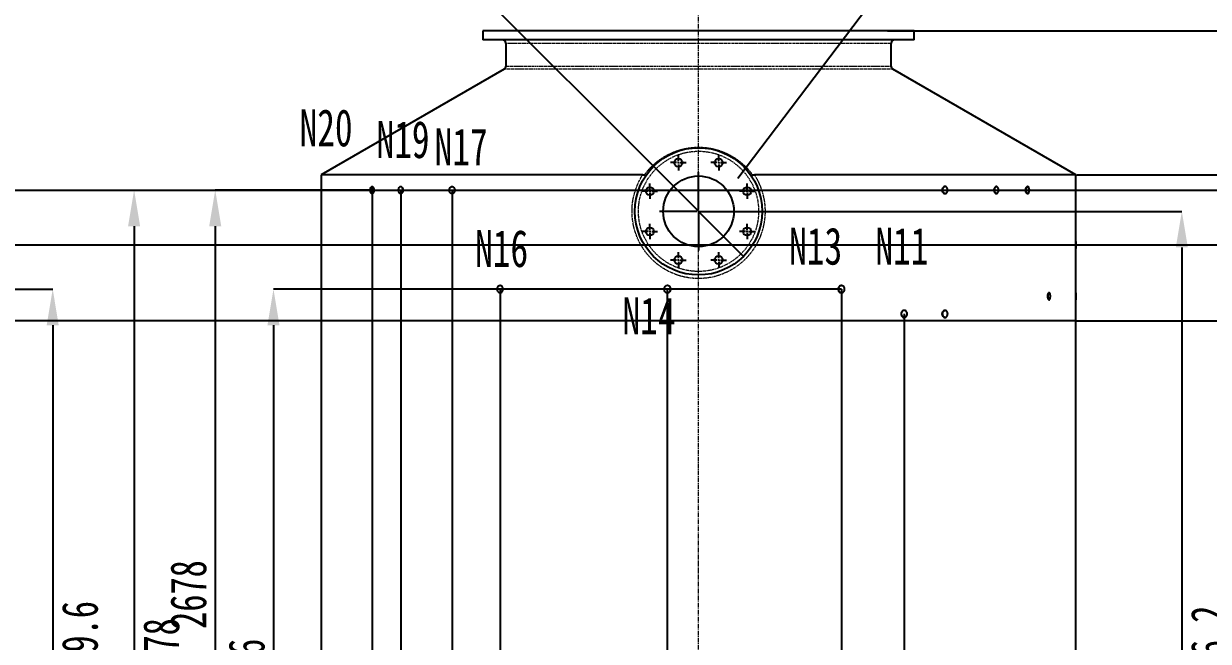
# Model space of a CAD drawing. Header units: millimetres. Extents: x -12403 to 8666, y -15213 to 13435.
# Drawn here: x -281 to 3171, y 3095 to 4894 of the extents above; entities that cross this region are included whole.
import ezdxf

# ---------------------------------------------------------------- set-up
doc = ezdxf.new("R2010")
doc.units = ezdxf.units.MM
doc.header["$PDSIZE"] = -1
doc.linetypes.add('CENTERX2', pattern=[20.32, 12.7, -2.54, 2.54, -2.54])
doc.linetypes.add('PHANTOM', pattern=[12.7, 6.35, -1.27, 1.27, -1.27, 1.27, -1.27])
doc.layers.add('10', color=7, linetype='Continuous')
doc.styles.add('SLDTEXTSTYLE0', font='TXT', dxfattribs={"width": 0.7})
doc.dimstyles.new('ISO-25', dxfattribs={"dimtxt": 2.5, "dimasz": 2.5, "dimexe": 1.25, "dimexo": 0.625, "dimtad": 1, "dimtxsty": 'Standard', "dimcen": 2.5, "dimadec": 0, "dimazin": 0, "dimtfac": 1, "dimtmove": 0, "dimatfit": 3, "dimfxl": 0, "dimarcsym": 0})
doc.dimstyles.new('SLDDIMSTYLE0', dxfattribs={"dimscale": 30, "dimtxt": 3.5, "dimasz": 3.5, "dimexe": 0, "dimexo": 0.0625, "dimgap": 0.875, "dimtad": 2, "dimdec": 1, "dimrnd": 1e-09, "dimzin": 12, "dimdsep": 46, "dimtxsty": 'SLDTEXTSTYLE0', "dimcen": 0.09, "dimadec": 0, "dimazin": 3, "dimtfac": 1, "dimtdec": 1, "dimtofl": 0, "dimtmove": 0, "dimatfit": 3, "dimfxl": 0, "dimfrac": 2, "dimtolj": 1, "dimtzin": 12, "dimarcsym": 0})
doc.dimstyles.new('SLDDIMSTYLE2', dxfattribs={"dimtxt": 0.18, "dimasz": 1.076923, "dimexe": 0, "dimexo": 0.0625, "dimgap": 0, "dimtad": 0, "dimtih": 1, "dimtoh": 1, "dimdec": 0, "dimrnd": 1e-09, "dimzin": 0, "dimdsep": 46, "dimtxsty": 'Standard', "dimblk1": 'DOT', "dimblk2": 'DOT', "dimsah": 1, "dimcen": 0.09, "dimadec": 0, "dimazin": 0, "dimtfac": 1.076923, "dimtdec": 0, "dimtofl": 0, "dimtmove": 0, "dimatfit": 3, "dimldrblk": 'DOT', "dimfxl": 0, "dimfrac": 2, "dimtolj": 1, "dimtzin": 0, "dimarcsym": 0})
doc.dimstyles.new('SLDDIMSTYLE6', dxfattribs={"dimscale": 30, "dimtxt": 3.5, "dimasz": 3.5, "dimexe": 0, "dimexo": 0.0625, "dimgap": 0.875, "dimtad": 2, "dimdec": 0, "dimrnd": 1e-09, "dimzin": 12, "dimdsep": 46, "dimtxsty": 'SLDTEXTSTYLE0', "dimcen": 0.09, "dimadec": 0, "dimazin": 3, "dimtfac": 1, "dimtdec": 0, "dimtofl": 0, "dimtmove": 0, "dimatfit": 3, "dimfxl": 0, "dimfrac": 2, "dimtolj": 1, "dimtzin": 12, "dimarcsym": 0})
doc.dimstyles.new('SLDDIMSTYLE7', dxfattribs={"dimtxt": 3.5, "dimasz": 3.5, "dimexe": 0, "dimexo": 0.0625, "dimgap": 0.875, "dimtad": 2, "dimdec": 1, "dimrnd": 1e-09, "dimzin": 12, "dimdsep": 46, "dimtxsty": 'SLDTEXTSTYLE0', "dimblk1": 'NONE', "dimsah": 1, "dimcen": 0, "dimadec": 0, "dimazin": 3, "dimtfac": 1, "dimtdec": 1, "dimtmove": 0, "dimatfit": 3, "dimldrblk": 'NONE', "dimfxl": 0, "dimfrac": 2, "dimtolj": 1, "dimtzin": 12, "dimarcsym": 0})

# ---------------------------------------------------------------- blocks, each defined once
blk = doc.blocks.new('_D')
at = {"layer": '10', "color": 0, "lineweight": -2, "transparency": 16777216}
for p, q in [((-1249.5, 4409), (40.5, 4409)), ((40.5, 4304), (40.5, 1836)), ((-1527.3, 1731), (40.5, 1731))]:
    blk.add_line(p, q, dxfattribs=at)
at = {"layer": '10', "color": 0, "transparency": 16777216}
for points in [[(23, 4304), (58, 4304), (40.5, 4409)], [(23, 1836), (58, 1836), (40.5, 1731)]]:
    blk.add_solid(points, dxfattribs=at)
at = {"layer": 'Defpoints', "color": 0, "transparency": 16777216}
for p in [(-1251.4, 4409), (-1529.2, 1731), (40.5, 1731)]:
    blk.add_point(p, dxfattribs=at)
at = {"layer": '10', "color": 0, "transparency": 16777216, "insert": (66.7, 3062.2), "char_height": 105, "attachment_point": 2, "rotation": 90, "style": 'SLDTEXTSTYLE0'}
blk.add_mtext('\\A1;2678', dxfattribs=at)
blk = doc.blocks.new('_D_6')
at = {"layer": '10', "color": 0, "lineweight": -2, "transparency": 16777216}
for p, q in [((-1416.3, 4120.6), (-196.7, 4120.6)), ((-196.7, 4015.6), (-196.7, 1836)), ((-1527.3, 1731), (-196.7, 1731))]:
    blk.add_line(p, q, dxfattribs=at)
at = {"layer": '10', "color": 0, "transparency": 16777216}
for points in [[(-214.2, 4015.6), (-179.2, 4015.6), (-196.7, 4120.6)], [(-214.2, 1836), (-179.2, 1836), (-196.7, 1731)]]:
    blk.add_solid(points, dxfattribs=at)
at = {"layer": 'Defpoints', "color": 0, "transparency": 16777216}
for p in [(-1418.2, 4120.6), (-1529.2, 1731), (-196.7, 1731)]:
    blk.add_point(p, dxfattribs=at)
at = {"layer": '10', "color": 0, "transparency": 16777216, "insert": (-170.5, 3062.2), "char_height": 105, "attachment_point": 2, "rotation": 90, "style": 'SLDTEXTSTYLE0'}
blk.add_mtext('\\A1;2389.6', dxfattribs=at)
blk = doc.blocks.new('_D_28')
at = {"layer": '10', "color": 0, "lineweight": -2, "transparency": 16777216}
for p, q in [((1055.4, 4120.6), (446.7, 4120.6)), ((446.7, 4015.6), (446.7, 1836)), ((609.8, 1731), (446.7, 1731))]:
    blk.add_line(p, q, dxfattribs=at)
at = {"layer": '10', "color": 0, "transparency": 16777216}
for points in [[(429.2, 4015.6), (464.2, 4015.6), (446.7, 4120.6)], [(429.2, 1836), (464.2, 1836), (446.7, 1731)]]:
    blk.add_solid(points, dxfattribs=at)
at = {"layer": 'Defpoints', "color": 0, "transparency": 16777216}
for p in [(1057.3, 4120.6), (446.7, 1731), (611.7, 1731)]:
    blk.add_point(p, dxfattribs=at)
at = {"layer": '10', "color": 0, "transparency": 16777216, "insert": (315.4, 2952.4), "char_height": 105, "attachment_point": 2, "rotation": 90, "style": 'SLDTEXTSTYLE0'}
blk.add_mtext('\\A1;2389.6', dxfattribs=at)
blk = doc.blocks.new('_D_30')
at = {"layer": '10', "color": 0, "lineweight": -2, "transparency": 16777216}
for p, q in [((740.1, 4409), (276.9, 4409)), ((276.9, 4304), (276.9, 1836)), ((609.8, 1731), (276.9, 1731))]:
    blk.add_line(p, q, dxfattribs=at)
at = {"layer": '10', "color": 0, "transparency": 16777216}
for points in [[(259.4, 4304), (294.4, 4304), (276.9, 4409)], [(259.4, 1836), (294.4, 1836), (276.9, 1731)]]:
    blk.add_solid(points, dxfattribs=at)
at = {"layer": 'Defpoints', "color": 0, "transparency": 16777216}
for p in [(742, 4409), (276.9, 1731), (611.7, 1731)]:
    blk.add_point(p, dxfattribs=at)
at = {"layer": '10', "color": 0, "transparency": 16777216, "insert": (145.7, 3231.1), "char_height": 105, "attachment_point": 2, "rotation": 90, "style": 'SLDTEXTSTYLE0'}
blk.add_mtext('\\A1;2678', dxfattribs=at)
blk = doc.blocks.new('_D_34')
at = {"layer": '10', "color": 0, "lineweight": -2, "transparency": 16777216}
for p, q in [((1687.3, 4347.2), (3094, 4347.2)), ((3094, 4242.2), (3094, 1836)), ((2713.7, 1731), (3094, 1731))]:
    blk.add_line(p, q, dxfattribs=at)
at = {"layer": '10', "color": 0, "transparency": 16777216}
for points in [[(3076.5, 4242.2), (3111.5, 4242.2), (3094, 4347.2)], [(3076.5, 1836), (3111.5, 1836), (3094, 1731)]]:
    blk.add_solid(points, dxfattribs=at)
at = {"layer": 'Defpoints', "color": 0, "transparency": 16777216}
for p in [(1685.5, 4347.2), (2711.9, 1731), (3094, 1731)]:
    blk.add_point(p, dxfattribs=at)
at = {"layer": '10', "color": 0, "transparency": 16777216, "insert": (3120.2, 3048.9), "char_height": 105, "attachment_point": 2, "rotation": 90, "style": 'SLDTEXTSTYLE0'}
blk.add_mtext('\\A1;2616.2', dxfattribs=at)
blk = doc.blocks.new('_D_35')
at = {"layer": '10', "color": 0, "lineweight": -2, "transparency": 16777216}
for p, q in [((2236.3, 4872.5), (3650.2, 4872.5)), ((3650.2, 4767.5), (3650.2, 1836)), ((2713.7, 1731), (3650.2, 1731))]:
    blk.add_line(p, q, dxfattribs=at)
at = {"layer": '10', "color": 0, "transparency": 16777216}
for points in [[(3632.7, 4767.5), (3667.7, 4767.5), (3650.2, 4872.5)], [(3632.7, 1836), (3667.7, 1836), (3650.2, 1731)]]:
    blk.add_solid(points, dxfattribs=at)
at = {"layer": 'Defpoints', "color": 0, "transparency": 16777216}
for p in [(2234.5, 4872.5), (2711.9, 1731), (3650.2, 1731)]:
    blk.add_point(p, dxfattribs=at)
at = {"layer": '10', "color": 0, "transparency": 16777216, "insert": (3676.4, 3165), "char_height": 105, "attachment_point": 2, "rotation": 90, "style": 'SLDTEXTSTYLE0'}
blk.add_mtext('\\A1;3141.5', dxfattribs=at)
blk = doc.blocks.new('_D_36')
at = {"layer": '10', "color": 0, "lineweight": -2, "transparency": 16777216}
for p, q in [((2786.9, 4453.6), (3292.7, 4453.6)), ((3292.7, 4348.6), (3292.7, 1836)), ((2713.7, 1731), (3292.7, 1731))]:
    blk.add_line(p, q, dxfattribs=at)
at = {"layer": '10', "color": 0, "transparency": 16777216}
for points in [[(3275.2, 4348.6), (3310.2, 4348.6), (3292.7, 4453.6)], [(3275.2, 1836), (3310.2, 1836), (3292.7, 1731)]]:
    blk.add_solid(points, dxfattribs=at)
at = {"layer": 'Defpoints', "color": 0, "transparency": 16777216}
for p in [(2785, 4453.6), (2711.9, 1731), (3292.7, 1731)]:
    blk.add_point(p, dxfattribs=at)
at = {"layer": '10', "color": 0, "transparency": 16777216, "insert": (3319, 3048.9), "char_height": 105, "attachment_point": 2, "rotation": 90, "style": 'SLDTEXTSTYLE0'}
blk.add_mtext('\\A1;2723', dxfattribs=at)
blk = doc.blocks.new('_D_37')
at = {"layer": '10', "color": 0, "lineweight": -2, "transparency": 16777216}
for p, q in [((1001.5, 5031.1), (1551.9, 4480.8)), ((1816.6, 4216.1), (1554.4, 4478.3))]:
    blk.add_line(p, q, dxfattribs=at)
at = {"layer": '10', "color": 0, "transparency": 16777216}
blk.add_solid([(1552.3, 4481.2), (1551.5, 4480.4), (1554.4, 4478.3)], dxfattribs=at)
at = {"layer": 'Defpoints', "color": 0, "transparency": 16777216}
for p in [(1554.4, 4478.3), (1816.6, 4216.1)]:
    blk.add_point(p, dxfattribs=at)
at = {"layer": '10', "color": 0, "transparency": 16777216, "insert": (1005.2, 5033.6), "char_height": 3.5, "attachment_point": 1, "rotation": 315, "style": 'SLDTEXTSTYLE0'}
blk.add_mtext('\\A1;∅370.8', dxfattribs=at)
blk = doc.blocks.new('_NONE')
blk = doc.blocks.new('_DOT')
at = {"color": 0, "linetype": 'ByBlock', "lineweight": -2}
blk.add_line((-0.5, 0), (-1, 0), dxfattribs=at)
at = {"color": 0, "linetype": 'ByBlock', "const_width": 0.5}
blk.add_lwpolyline([(-0.25, 0, 1), (0.25, 0, 1)], format="xyb", close=True, dxfattribs=at)
blk = doc.blocks.new('SW_CENTERMARKSYMBOL_71')
at = {"layer": '10', "color": 0}
for p, q in [((0, 0.17), (0, 3.68)), ((-0.17, 0), (-3.68, 0)), ((0, 0), (-0.08, 0)), ((0, 0), (0, 0.08)), ((0, 0), (0, -0.08)), ((0, 0), (0.08, 0)), ((0.17, 0), (3.68, 0)), ((0, -0.17), (0, -3.68))]:
    blk.add_line(p, q, dxfattribs=at)
blk = doc.blocks.new('SW_CENTERMARKSYMBOL_72')
at = {"layer": '10', "color": 0}
for p, q in [((-0.17, 0), (-0.73, 0)), ((0, 0), (-0.08, 0)), ((0, 0.17), (0, 0.73)), ((0, 0), (0, 0.08)), ((0, 0), (0, -0.08)), ((0, 0), (0.08, 0)), ((0.17, 0), (0.73, 0)), ((0, -0.17), (0, -0.73))]:
    blk.add_line(p, q, dxfattribs=at)
blk = doc.blocks.new('SW_CENTERMARKSYMBOL_73')
at = {"layer": '10', "color": 0}
for p, q in [((-0.17, 0), (-0.73, 0)), ((0, 0), (-0.08, 0)), ((0, 0.17), (0, 0.73)), ((0, 0), (0, 0.08)), ((0, 0), (0, -0.08)), ((0, 0), (0.08, 0)), ((0.17, 0), (0.73, 0)), ((0, -0.17), (0, -0.73))]:
    blk.add_line(p, q, dxfattribs=at)
blk = doc.blocks.new('SW_CENTERMARKSYMBOL_74')
at = {"layer": '10', "color": 0}
for p, q in [((-0.17, 0), (-0.73, 0)), ((0, 0), (-0.08, 0)), ((0, 0.17), (0, 0.73)), ((0, 0), (0, 0.08)), ((0, 0), (0, -0.08)), ((0, 0), (0.08, 0)), ((0.17, 0), (0.73, 0)), ((0, -0.17), (0, -0.73))]:
    blk.add_line(p, q, dxfattribs=at)
blk = doc.blocks.new('SW_CENTERMARKSYMBOL_75')
at = {"layer": '10', "color": 0}
for p, q in [((-0.17, 0), (-0.73, 0)), ((0, 0), (-0.08, 0)), ((0, 0.17), (0, 0.73)), ((0, 0), (0, 0.08)), ((0, 0), (0, -0.08)), ((0, 0), (0.08, 0)), ((0.17, 0), (0.73, 0)), ((0, -0.17), (0, -0.73))]:
    blk.add_line(p, q, dxfattribs=at)
blk = doc.blocks.new('SW_CENTERMARKSYMBOL_76')
at = {"layer": '10', "color": 0}
for p, q in [((-0.17, 0), (-0.73, 0)), ((0, 0), (-0.08, 0)), ((0, 0.17), (0, 0.73)), ((0, 0), (0, 0.08)), ((0, 0), (0, -0.08)), ((0, 0), (0.08, 0)), ((0.17, 0), (0.73, 0)), ((0, -0.17), (0, -0.73))]:
    blk.add_line(p, q, dxfattribs=at)
blk = doc.blocks.new('SW_CENTERMARKSYMBOL_77')
at = {"layer": '10', "color": 0}
for p, q in [((-0.17, 0), (-0.73, 0)), ((0, 0), (-0.08, 0)), ((0, 0.17), (0, 0.73)), ((0, 0), (0, 0.08)), ((0, 0), (0, -0.08)), ((0, 0), (0.08, 0)), ((0.17, 0), (0.73, 0)), ((0, -0.17), (0, -0.73))]:
    blk.add_line(p, q, dxfattribs=at)
blk = doc.blocks.new('SW_CENTERMARKSYMBOL_78')
at = {"layer": '10', "color": 0}
for p, q in [((-0.17, 0), (-0.73, 0)), ((0, 0), (-0.08, 0)), ((0, 0.17), (0, 0.73)), ((0, 0), (0, 0.08)), ((0, 0), (0, -0.08)), ((0, 0), (0.08, 0)), ((0.17, 0), (0.73, 0)), ((0, -0.17), (0, -0.73))]:
    blk.add_line(p, q, dxfattribs=at)
blk = doc.blocks.new('SW_CENTERMARKSYMBOL_79')
at = {"layer": '10', "color": 0}
for p, q in [((-0.17, 0), (-0.73, 0)), ((0, 0), (-0.08, 0)), ((0, 0.17), (0, 0.73)), ((0, 0), (0, 0.08)), ((0, 0), (0, -0.08)), ((0, 0), (0.08, 0)), ((0.17, 0), (0.73, 0)), ((0, -0.17), (0, -0.73))]:
    blk.add_line(p, q, dxfattribs=at)
blk = doc.blocks.new('*D250')
at = {"color": 0, "lineweight": -2, "transparency": 16777216}
for p, q in [((2785, 4028.5), (4069.6, 4028.5)), ((4009.6, 3923.5), (4009.6, 2986.7)), ((4009.6, 1836), (4009.6, 2772.8)), ((2785, 1731), (4069.6, 1731))]:
    blk.add_line(p, q, dxfattribs=at)
at = {"color": 0, "transparency": 16777216}
for points in [[(3992.1, 3923.5), (4027.1, 3923.5), (4009.6, 4028.5)], [(3992.1, 1836), (4027.1, 1836), (4009.6, 1731)]]:
    blk.add_solid(points, dxfattribs=at)
at = {"layer": 'Defpoints', "color": 0, "transparency": 16777216}
for p in [(2785, 4028.5), (2785, 1731), (4009.6, 1731)]:
    blk.add_point(p, dxfattribs=at)
at = {"color": 0, "transparency": 16777216, "insert": (4009.6, 2879.8), "char_height": 105, "attachment_point": 5}
blk.add_mtext('2297,5', dxfattribs=at)
blk = doc.blocks.new('*D251')
at = {"color": 0, "lineweight": -2, "transparency": 16777216}
for p, q in [((4953.5, 4514), (4953.5, 4619)), ((-2501.8, 4409), (5013.5, 4409)), ((4953.5, 4409), (4953.5, 4249.4)), ((-2501.8, 4249.4), (5013.5, 4249.4)), ((4953.5, 4144.4), (4953.5, 4039.4)), ((4953.5, 4039.4), (4505.3, 4039.4))]:
    blk.add_line(p, q, dxfattribs=at)
at = {"color": 0, "transparency": 16777216}
for points in [[(4936, 4514), (4971, 4514), (4953.5, 4409)], [(4936, 4144.4), (4971, 4144.4), (4953.5, 4249.4)]]:
    blk.add_solid(points, dxfattribs=at)
at = {"layer": 'Defpoints', "color": 0, "transparency": 16777216}
for p in [(-2501.8, 4409), (-2501.8, 4249.4), (4953.5, 4249.4)]:
    blk.add_point(p, dxfattribs=at)
at = {"color": 0, "transparency": 16777216, "insert": (4706.5, 4146.3), "char_height": 105, "attachment_point": 5}
blk.add_mtext('159,7', dxfattribs=at)

msp = doc.modelspace()

# ---------------------------------------------------------------- linework, layer by layer
at = {"color": 7, "linetype": 'Continuous', "lineweight": 25}
for p, q in [((1057.16, 4872.51), (1057.16, 4846.76)), ((2313.76, 4872.51), (1057.16, 4872.51)), ((2313.76, 4846.76), (2313.76, 4872.51)), ((2313.76, 4846.76), (1057.16, 4846.76)), ((1124.11, 4836.46), (1124.11, 4770.3)), ((2246.81, 4770.3), (2246.81, 4836.46)), ((1118.96, 4761.38), (585.94, 4453.64)), ((2784.99, 4453.64), (2251.96, 4761.38)), ((585.94, 4453.64), (585.94, 1756.76)), ((1522.76, 4453.64), (585.94, 4453.64)), ((2784.99, 4453.64), (1848.16, 4453.64)), ((2644.82, 4419.31), (2643.92, 4419.31)), ((2784.99, 4259.66), (2784.99, 4453.64)), ((2643.92, 4398.71), (2644.82, 4398.71)), ((2784.99, 4259.66), (2784.99, 4239.06)), ((2784.99, 4110.31), (2784.99, 4239.06)), ((2784.99, 4110.31), (2784.99, 4089.71)), ((2784.99, 2449.35), (2784.99, 4089.71)), ((2286.14, 4058.65), (2285.62, 4058.74)), ((2285.62, 4038.27), (2286.14, 4038.36))]:
    msp.add_line(p, q, dxfattribs=at)
at = {"color": 8, "linetype": 'PHANTOM', "lineweight": 18}
for p, q in [((1685.46, 4836.46), (1124.11, 4836.46)), ((2246.81, 4836.46), (1685.46, 4836.46)), ((1124.11, 4770.3), (2246.81, 4770.3)), ((2251.96, 4761.38), (1118.96, 4761.38))]:
    msp.add_line(p, q, dxfattribs=at)
msp.add_line((2784.99, 4028.51), (-3600.63, 4028.51))
at = {"color": 7, "linetype": 'Continuous', "lineweight": 25, "flags": 128}
for points in [[(733.99, 4398.71), (732.98, 4398.9), (732.02, 4399.49), (731.12, 4400.44), (730.34, 4401.72), (729.7, 4403.28), (729.22, 4405.06), (728.93, 4407), (728.83, 4409.01), (728.93, 4411.01), (729.22, 4412.95), (729.7, 4414.73), (730.34, 4416.29), (731.12, 4417.57), (732.02, 4418.52), (732.98, 4419.11), (733.99, 4419.31)], [(733.99, 4419.31), (735, 4419.11), (735.97, 4418.52), (736.86, 4417.57), (737.64, 4416.29), (738.28, 4414.73), (738.76, 4412.95), (739.05, 4411.01), (739.15, 4409.01), (739.05, 4407), (738.76, 4405.06), (738.28, 4403.28), (737.64, 4401.72), (736.86, 4400.44), (735.97, 4399.49), (735, 4398.9), (733.99, 4398.71)], [(817.45, 4398.71), (816.21, 4398.9), (815.03, 4399.49), (813.93, 4400.44), (812.97, 4401.72), (812.19, 4403.28), (811.6, 4405.06), (811.24, 4407), (811.12, 4409.01), (811.24, 4411.01), (811.6, 4412.95), (812.19, 4414.73), (812.97, 4416.29), (813.93, 4417.57), (815.03, 4418.52), (816.21, 4419.11), (817.45, 4419.31)], [(817.45, 4419.31), (818.68, 4419.11), (819.86, 4418.52), (820.96, 4417.57), (821.92, 4416.29), (822.7, 4414.73), (823.29, 4412.95), (823.65, 4411.01), (823.77, 4409.01), (823.65, 4407), (823.29, 4405.06), (822.7, 4403.28), (821.92, 4401.72), (820.96, 4400.44), (819.86, 4399.49), (818.68, 4398.9), (817.45, 4398.71)], [(967.15, 4398.71), (965.63, 4398.9), (964.17, 4399.49), (962.82, 4400.44), (961.64, 4401.72), (960.67, 4403.28), (959.95, 4405.06), (959.5, 4407), (959.35, 4409.01), (959.5, 4411.01), (959.95, 4412.95), (960.67, 4414.73), (961.64, 4416.29), (962.82, 4417.57), (964.17, 4418.52), (965.63, 4419.11), (967.15, 4419.31)], [(967.15, 4419.31), (968.67, 4419.11), (970.13, 4418.52), (971.48, 4417.57), (972.66, 4416.29), (973.63, 4414.73), (974.35, 4412.95), (974.8, 4411.01), (974.95, 4409.01), (974.8, 4407), (974.35, 4405.06), (973.63, 4403.28), (972.66, 4401.72), (971.48, 4400.44), (970.13, 4399.49), (968.67, 4398.9), (967.15, 4398.71)], [(2403.78, 4419.31), (2402.26, 4419.11), (2400.79, 4418.52), (2399.44, 4417.57), (2398.26, 4416.29), (2397.29, 4414.73), (2396.57, 4412.95), (2396.13, 4411.01), (2395.98, 4409.01), (2396.13, 4407), (2396.57, 4405.06), (2397.29, 4403.28), (2398.26, 4401.72), (2399.44, 4400.44), (2400.79, 4399.49), (2402.26, 4398.9), (2403.78, 4398.71)], [(2403.78, 4398.71), (2405.3, 4398.9), (2406.76, 4399.49), (2408.11, 4400.44), (2409.29, 4401.72), (2410.26, 4403.28), (2410.98, 4405.06), (2411.43, 4407), (2411.57, 4409.01), (2411.43, 4411.01), (2410.98, 4412.95), (2410.26, 4414.73), (2409.29, 4416.29), (2408.11, 4417.57), (2406.76, 4418.52), (2405.3, 4419.11), (2403.78, 4419.31)], [(2553.48, 4419.31), (2552.25, 4419.11), (2551.06, 4418.52), (2549.97, 4417.57), (2549.01, 4416.29), (2548.22, 4414.73), (2547.64, 4412.95), (2547.28, 4411.01), (2547.16, 4409.01), (2547.28, 4407), (2547.64, 4405.06), (2548.22, 4403.28), (2549.01, 4401.72), (2549.97, 4400.44), (2551.06, 4399.49), (2552.25, 4398.9), (2553.48, 4398.71)], [(2553.48, 4398.71), (2554.71, 4398.9), (2555.9, 4399.49), (2556.99, 4400.44), (2557.95, 4401.72), (2558.74, 4403.28), (2559.32, 4405.06), (2559.68, 4407), (2559.8, 4409.01), (2559.68, 4411.01), (2559.32, 4412.95), (2558.74, 4414.73), (2557.95, 4416.29), (2556.99, 4417.57), (2555.9, 4418.52), (2554.71, 4419.11), (2553.48, 4419.31)], [(2649.86, 4409.01), (2649.77, 4410.95), (2649.5, 4412.83), (2649.06, 4414.57), (2648.47, 4416.11), (2647.74, 4417.4), (2646.91, 4418.37), (2646.01, 4419.01), (2645.06, 4419.29), (2644.1, 4419.2), (2643.16, 4418.74), (2642.29, 4417.93), (2641.51, 4416.79), (2640.85, 4415.37), (2640.33, 4413.72), (2639.97, 4411.91), (2639.79, 4409.98), (2639.79, 4408.03), (2639.97, 4406.1), (2640.33, 4404.29), (2640.85, 4402.64), (2641.51, 4401.22), (2642.29, 4400.09), (2643.16, 4399.27), (2644.1, 4398.81), (2645.06, 4398.72), (2646.01, 4399), (2646.91, 4399.64), (2647.74, 4400.62), (2648.47, 4401.9), (2649.06, 4403.44), (2649.5, 4405.18), (2649.77, 4407.06), (2649.86, 4409.01)], [(1106.9, 4130.91), (1105.19, 4130.71), (1103.55, 4130.12), (1102.04, 4129.17), (1100.71, 4127.89), (1099.62, 4126.33), (1098.81, 4124.55), (1098.31, 4122.61), (1098.14, 4120.61), (1098.31, 4118.6), (1098.81, 4116.66), (1099.62, 4114.88), (1100.71, 4113.32), (1102.04, 4112.04), (1103.55, 4111.09), (1105.19, 4110.5), (1106.9, 4110.31)], [(1106.9, 4110.31), (1108.61, 4110.5), (1110.25, 4111.09), (1111.77, 4112.04), (1113.1, 4113.32), (1114.19, 4114.88), (1115, 4116.66), (1115.49, 4118.6), (1115.66, 4120.61), (1115.49, 4122.61), (1115, 4124.55), (1114.19, 4126.33), (1113.1, 4127.89), (1111.77, 4129.17), (1110.25, 4130.12), (1108.61, 4130.71), (1106.9, 4130.91)], [(2101.82, 4130.91), (2099.96, 4130.71), (2098.18, 4130.12), (2096.53, 4129.17), (2095.08, 4127.89), (2093.9, 4126.33), (2093.02, 4124.55), (2092.47, 4122.61), (2092.29, 4120.61), (2092.47, 4118.6), (2093.02, 4116.66), (2093.9, 4114.88), (2095.08, 4113.32), (2096.53, 4112.04), (2098.18, 4111.09), (2099.96, 4110.5), (2101.82, 4110.31)], [(2101.82, 4110.31), (2103.68, 4110.5), (2105.47, 4111.09), (2107.12, 4112.04), (2108.57, 4113.32), (2109.75, 4114.88), (2110.63, 4116.66), (2111.17, 4118.6), (2111.36, 4120.61), (2111.17, 4122.61), (2110.63, 4124.55), (2109.75, 4126.33), (2108.57, 4127.89), (2107.12, 4129.17), (2105.47, 4130.12), (2103.68, 4130.71), (2101.82, 4130.91)], [(2707.26, 4110.31), (2706.52, 4110.11), (2705.81, 4109.52), (2705.15, 4108.57), (2704.57, 4107.29), (2704.1, 4105.73), (2703.75, 4103.95), (2703.53, 4102.01), (2703.46, 4100.01), (2703.53, 4098), (2703.75, 4096.06), (2704.1, 4094.28), (2704.57, 4092.72), (2705.15, 4091.44), (2705.81, 4090.49), (2706.52, 4089.9), (2707.26, 4089.71)], [(2707.26, 4089.71), (2708, 4089.9), (2708.72, 4090.49), (2709.37, 4091.44), (2709.95, 4092.72), (2710.42, 4094.28), (2710.78, 4096.06), (2710.99, 4098), (2711.06, 4100.01), (2710.99, 4102.01), (2710.78, 4103.95), (2710.42, 4105.73), (2709.95, 4107.29), (2709.37, 4108.57), (2708.72, 4109.52), (2708, 4110.11), (2707.26, 4110.31)], [(2276.27, 4048.51), (2276.43, 4046.56), (2276.89, 4044.69), (2277.64, 4042.96), (2278.65, 4041.43), (2279.89, 4040.15), (2281.3, 4039.18), (2282.85, 4038.54), (2284.46, 4038.26), (2286.1, 4038.36), (2287.69, 4038.82), (2289.17, 4039.63), (2290.5, 4040.76), (2291.63, 4042.17), (2292.52, 4043.81), (2293.12, 4045.62), (2293.43, 4047.53), (2293.43, 4049.48), (2293.12, 4051.39), (2292.52, 4053.2), (2291.63, 4054.84), (2290.5, 4056.25), (2289.17, 4057.38), (2287.69, 4058.19), (2286.1, 4058.65), (2284.46, 4058.75), (2282.85, 4058.47), (2281.3, 4057.83), (2279.89, 4056.86), (2278.65, 4055.58), (2277.64, 4054.05), (2276.89, 4052.32), (2276.43, 4050.45), (2276.27, 4048.51)], [(2403.78, 4058.81), (2402.26, 4058.61), (2400.79, 4058.02), (2399.44, 4057.07), (2398.26, 4055.79), (2397.29, 4054.23), (2396.57, 4052.45), (2396.13, 4050.51), (2395.98, 4048.51), (2396.13, 4046.5), (2396.57, 4044.56), (2397.29, 4042.78), (2398.26, 4041.22), (2399.44, 4039.94), (2400.79, 4038.99), (2402.26, 4038.4), (2403.78, 4038.21)], [(2403.78, 4038.21), (2405.3, 4038.4), (2406.76, 4038.99), (2408.11, 4039.94), (2409.29, 4041.22), (2410.26, 4042.78), (2410.98, 4044.56), (2411.43, 4046.5), (2411.57, 4048.51), (2411.43, 4050.51), (2410.98, 4052.45), (2410.26, 4054.23), (2409.29, 4055.79), (2408.11, 4057.07), (2406.76, 4058.02), (2405.3, 4058.61), (2403.78, 4058.81)]]:
    msp.add_lwpolyline(points, dxfattribs=at)
at = {"color": 7, "linetype": 'Continuous', "lineweight": 25}
for centre, radius in [((1685.46, 4347.21), 185.4), ((1626.73, 4488.99), 11.84), ((1744.19, 4488.99), 11.84), ((1685.46, 4347.21), 103), ((1543.68, 4405.94), 11.85), ((1827.25, 4405.94), 11.84), ((1543.68, 4288.47), 11.85), ((1827.25, 4288.47), 11.84), ((1626.73, 4205.42), 11.84), ((1744.19, 4205.42), 11.84)]:
    msp.add_circle(centre, radius, dxfattribs=at)
at = {"color": 8, "linetype": 'PHANTOM', "lineweight": 18}
msp.add_circle((1685.46, 4347.21), 175.1, dxfattribs=at)
at = {"color": 7, "linetype": 'Continuous', "lineweight": 25}
for centre, start, end in [((1113.81, 4836.46), 0, 90), ((2257.11, 4836.46), 90, 180), ((1113.81, 4770.3), 300, 0), ((2257.11, 4770.3), 180, 240), ((1594.47, 4120.61), 90.15862, 269.84138), ((1594.41, 4120.61), 270.15866, 89.84134)]:
    msp.add_arc(centre, 10.3, start, end, dxfattribs=at)
at = {"color": 8, "linetype": 'PHANTOM', "lineweight": 18}
for points, knots in [([(1527.65, 4453.01), (1527.81, 4453.22), (1530.56, 4457.02), (1536.29, 4464.37), (1544.93, 4473.97), (1553.61, 4482.45), (1562.09, 4489.86), (1571.36, 4497.03), (1581.47, 4503.9), (1591.69, 4509.93), (1601.89, 4515.14), (1611.89, 4519.58), (1622.51, 4523.59), (1632.91, 4526.82), (1642.95, 4529.33), (1652.45, 4531.22), (1662.21, 4532.66), (1672.16, 4533.62), (1682.25, 4534.04), (1692.38, 4533.93), (1702.45, 4533.32), (1712.37, 4532.2), (1722.08, 4530.57), (1731.53, 4528.49), (1740.67, 4526.01), (1749.45, 4523.18), (1759.11, 4519.56), (1769.43, 4514.99), (1780.18, 4509.41), (1790.15, 4503.43), (1799.36, 4497.14), (1808.77, 4489.92), (1818.17, 4481.73), (1827.36, 4472.55), (1835.59, 4463.18), (1840.66, 4456.62), (1843.12, 4453.22), (1843.27, 4453.01)], [0, 0, 0, 0, 0.00280368, 0.05045201, 0.09809458, 0.13316555, 0.16834403, 0.20351829, 0.23861818, 0.27362332, 0.30136076, 0.32918365, 0.35697294, 0.38466441, 0.40631754, 0.4280492, 0.44976576, 0.47139829, 0.49306868, 0.51483623, 0.53660784, 0.55828387, 0.58007038, 0.60195245, 0.62389187, 0.64582052, 0.66764618, 0.69959079, 0.73164967, 0.76379841, 0.79595179, 0.82797592, 0.87023072, 0.91255482, 0.95490524, 0.99719632, 1, 1, 1, 1]), ([(1848.16, 4453.64), (1850.83, 4449.28), (1856.15, 4440.55), (1862.82, 4426.71), (1868.62, 4412.08), (1873.29, 4396.63), (1876.74, 4380.45), (1878.85, 4364.04), (1879.58, 4347.59), (1878.91, 4331.23), (1876.91, 4315.03), (1873.61, 4299.06), (1869.01, 4283.45), (1863.13, 4268.31), (1856.02, 4253.71), (1847.76, 4239.75), (1838.35, 4226.48), (1827.82, 4214.02), (1816.23, 4202.44), (1803.72, 4191.85), (1791.25, 4182.97), (1779.06, 4175.66), (1767.32, 4169.66), (1755.19, 4164.46), (1742.74, 4160.09), (1729.22, 4156.36), (1714.6, 4153.52), (1698.95, 4151.77), (1683.05, 4151.29), (1667, 4152.18), (1650.91, 4154.43), (1635.07, 4158.01), (1619.61, 4162.89), (1604.63, 4169.09), (1590.2, 4176.52), (1576.44, 4185.12), (1563.41, 4194.85), (1551.22, 4205.7), (1539.91, 4217.6), (1529.63, 4230.4), (1521.05, 4243.12), (1514, 4255.55), (1508.25, 4267.5), (1503.3, 4279.83), (1499.18, 4292.45), (1495.66, 4306.33), (1493.04, 4321.49), (1491.59, 4337.89), (1491.49, 4354.36), (1492.75, 4370.7), (1495.37, 4386.79), (1499.29, 4402.57), (1504.47, 4417.97), (1510.34, 4431.57), (1516.48, 4443.46), (1520.67, 4450.25), (1522.76, 4453.64)], [0, 0, 0, 0, 0.01833992, 0.03670824, 0.05504832, 0.0747302, 0.09448331, 0.11423584, 0.13391699, 0.15332451, 0.17280039, 0.19227666, 0.21168467, 0.23104188, 0.2504659, 0.26989026, 0.28924818, 0.30881203, 0.32844489, 0.34807705, 0.36764008, 0.38334873, 0.39911302, 0.41489535, 0.43065807, 0.44636536, 0.4651303, 0.48392756, 0.5026922, 0.52201093, 0.5414005, 0.56079093, 0.5801108, 0.59945789, 0.61887377, 0.63829093, 0.65763989, 0.67723126, 0.6968917, 0.7165526, 0.73614436, 0.75195425, 0.76781846, 0.78370087, 0.79956447, 0.81537366, 0.83495507, 0.85460697, 0.87425853, 0.89384001, 0.91318828, 0.93260387, 0.95201995, 0.97136882, 0.98568454, 1, 1, 1, 1])]:
    msp.add_open_spline(points, degree=3, knots=knots, dxfattribs=at)
at = {"color": 7, "linetype": 'Continuous', "lineweight": 25}
for points, knots in [([(733.99, 4419.31), (734.19, 4419.29), (734.97, 4419.24), (736.3, 4418.43), (737.75, 4416.39), (738.78, 4413.5), (739.27, 4410.11), (739.15, 4406.59), (738.45, 4403.34), (737.25, 4400.75), (735.7, 4399.03), (734.55, 4398.81), (733.99, 4398.71)], [0, 0, 0, 0, 0.0370805, 0.1444426, 0.2518059, 0.3591791, 0.4665481, 0.5739081, 0.6812716, 0.7886383, 0.8960107, 1, 1, 1, 1]), ([(817.45, 4398.71), (817.47, 4398.71), (818.2, 4398.71), (819.65, 4399.14), (821.54, 4400.88), (822.97, 4403.54), (823.68, 4406.41), (823.88, 4409.43), (823.56, 4412.48), (822.5, 4415.57), (820.87, 4417.9), (819.09, 4419.13), (817.91, 4419.26), (817.45, 4419.31)], [0, 0, 0, 0, 0.0034221, 0.1107628, 0.2181047, 0.3254468, 0.4327973, 0.5000081, 0.6073494, 0.7146922, 0.8220402, 0.9293834, 1, 1, 1, 1]), ([(967.15, 4419.31), (967.45, 4419.29), (968.63, 4419.24), (970.64, 4418.43), (972.81, 4416.39), (974.36, 4413.5), (975.09, 4410.11), (974.91, 4406.59), (973.87, 4403.34), (972.06, 4400.75), (969.73, 4399.03), (968, 4398.81), (967.15, 4398.71)], [0, 0, 0, 0, 0.0370799, 0.1444423, 0.251807, 0.3591799, 0.4665486, 0.5739084, 0.6812715, 0.7886379, 0.8960102, 1, 1, 1, 1]), ([(1522.76, 4453.64), (1523.9, 4453.6), (1525.66, 4453.54), (1527.13, 4453.15), (1527.65, 4453.01)], [0, 0, 0, 0, 0.6481322, 1, 1, 1, 1]), ([(1527.65, 4453.01), (1528.61, 4452.77), (1530.53, 4452.31), (1532.55, 4452.65), (1533.4, 4453.27), (1533.68, 4453.67), (1533.68, 4453.67)], [0, 0, 0, 0, 0.3391695, 0.6770072, 0.998021, 1, 1, 1, 1]), ([(1837.25, 4453.67), (1837.25, 4453.67), (1837.53, 4453.26), (1838.39, 4452.64), (1840.41, 4452.31), (1842.32, 4452.77), (1843.27, 4453.01)], [0, 0, 0, 0, 0.00197894, 0.32743235, 0.66307058, 1, 1, 1, 1]), ([(1843.27, 4453.01), (1843.74, 4453.13), (1844.7, 4453.39), (1846.36, 4453.6), (1847.55, 4453.63), (1848.16, 4453.64)], [0, 0, 0, 0, 0.31818942, 0.64757129, 1, 1, 1, 1]), ([(2403.78, 4398.71), (2403.48, 4398.72), (2402.3, 4398.77), (2400.29, 4399.58), (2398.11, 4401.62), (2396.57, 4404.51), (2395.84, 4407.9), (2396.01, 4411.42), (2397.06, 4414.67), (2398.87, 4417.26), (2401.2, 4418.98), (2402.93, 4419.2), (2403.78, 4419.31)], [0, 0, 0, 0, 0.0370799, 0.1444444, 0.2518092, 0.3591758, 0.4665445, 0.573912, 0.6812751, 0.7886415, 0.8960102, 1, 1, 1, 1]), ([(2553.48, 4398.71), (2553.24, 4398.72), (2552.28, 4398.77), (2550.65, 4399.58), (2548.88, 4401.62), (2547.63, 4404.51), (2547.03, 4407.9), (2547.17, 4411.42), (2548.03, 4414.67), (2549.5, 4417.26), (2551.39, 4418.98), (2552.79, 4419.2), (2553.48, 4419.31)], [0, 0, 0, 0, 0.0370809, 0.1444435, 0.2518079, 0.3591757, 0.466544, 0.5739114, 0.6812755, 0.7886409, 0.8960096, 1, 1, 1, 1]), ([(2643.91, 4398.84), (2643.72, 4398.8), (2642.96, 4398.66), (2641.66, 4399.62), (2640.24, 4401.61), (2639.23, 4404.51), (2638.76, 4407.9), (2638.87, 4411.42), (2639.55, 4414.67), (2640.73, 4417.26), (2642.25, 4418.99), (2643.37, 4419.19), (2643.92, 4419.29)], [0, 0, 0, 0, 0.0368612, 0.1442499, 0.251639, 0.359031, 0.4664243, 0.5738165, 0.6812045, 0.7885958, 0.8959882, 1, 1, 1, 1]), ([(2784.99, 4239.06), (2784.99, 4239.07), (2784.99, 4239.12), (2784.98, 4239.93), (2784.96, 4241.97), (2784.95, 4244.86), (2784.94, 4248.25), (2784.94, 4251.77), (2784.95, 4255.02), (2784.97, 4257.61), (2784.99, 4259.33), (2784.99, 4259.55), (2784.99, 4259.66)], [0, 0, 0, 0, 0.0370806, 0.1444448, 0.2518088, 0.3591759, 0.4665444, 0.5739118, 0.681275, 0.7886411, 0.8960093, 1, 1, 1, 1]), ([(1106.9, 4110.31), (1106.93, 4110.31), (1107.95, 4110.31), (1109.95, 4110.74), (1112.56, 4112.48), (1114.54, 4115.14), (1115.52, 4118.01), (1115.79, 4121.03), (1115.35, 4124.08), (1113.89, 4127.17), (1111.64, 4129.49), (1109.18, 4130.73), (1107.55, 4130.86), (1106.9, 4130.91)], [0, 0, 0, 0, 0.0034236, 0.1107629, 0.2181056, 0.3254473, 0.4327983, 0.5000091, 0.6073504, 0.7146932, 0.822036, 0.9293826, 1, 1, 1, 1]), ([(1594.44, 4110.31), (1594.48, 4110.31), (1595.67, 4110.31), (1598.01, 4110.74), (1601.07, 4112.48), (1603.38, 4115.14), (1604.51, 4118.01), (1604.83, 4121.03), (1604.32, 4124.08), (1602.61, 4127.17), (1599.99, 4129.49), (1597.11, 4130.73), (1595.2, 4130.86), (1594.44, 4130.91)], [0, 0, 0, 0, 0.0034231, 0.1107629, 0.2181052, 0.3254473, 0.4327983, 0.5000091, 0.6073506, 0.7146934, 0.8220366, 0.9293843, 1, 1, 1, 1]), ([(2101.82, 4130.91), (2101.46, 4130.89), (2100.02, 4130.84), (2097.56, 4130.03), (2094.91, 4127.99), (2093.03, 4125.1), (2092.14, 4121.71), (2092.35, 4118.19), (2093.63, 4114.94), (2095.83, 4112.35), (2098.68, 4110.63), (2100.79, 4110.41), (2101.82, 4110.31)], [0, 0, 0, 0, 0.0370812, 0.1444429, 0.2518062, 0.3591795, 0.4665482, 0.573908, 0.6812712, 0.7886377, 0.8960089, 1, 1, 1, 1]), ([(2707.26, 4089.71), (2707.11, 4089.72), (2706.54, 4089.77), (2705.55, 4090.58), (2704.48, 4092.62), (2703.72, 4095.51), (2703.36, 4098.9), (2703.44, 4102.42), (2703.96, 4105.67), (2704.86, 4108.26), (2706, 4109.98), (2706.85, 4110.2), (2707.26, 4110.31)], [0, 0, 0, 0, 0.0370814, 0.1444457, 0.2518093, 0.3591761, 0.4665445, 0.5739118, 0.6812745, 0.7886407, 0.8960086, 1, 1, 1, 1]), ([(2784.99, 4089.71), (2784.99, 4089.72), (2784.99, 4089.77), (2784.98, 4090.58), (2784.96, 4092.62), (2784.95, 4095.51), (2784.94, 4098.9), (2784.94, 4102.42), (2784.95, 4105.67), (2784.97, 4108.26), (2784.99, 4109.98), (2784.99, 4110.2), (2784.99, 4110.31)], [0, 0, 0, 0, 0.0370806, 0.1444448, 0.2518088, 0.3591759, 0.4665444, 0.5739118, 0.681275, 0.7886411, 0.8960093, 1, 1, 1, 1]), ([(2285.6, 4058.6), (2285.04, 4058.72), (2283.51, 4059.03), (2280.98, 4058.23), (2278.46, 4056.4), (2276.59, 4053.63), (2275.59, 4050.29), (2275.59, 4046.76), (2276.43, 4043.8), (2277.39, 4042.3), (2277.76, 4041.73)], [0, 0, 0, 0, 0.0816356, 0.220336, 0.359029, 0.4976871, 0.636285, 0.774822, 0.9133405, 1, 1, 1, 1]), ([(2277.76, 4041.73), (2278.48, 4040.93), (2279.91, 4039.33), (2282.73, 4038.1), (2284.66, 4038.22), (2285.62, 4038.28)], [0, 0, 0, 0, 0.3359142, 0.6718137, 1, 1, 1, 1]), ([(2403.78, 4038.21), (2403.48, 4038.22), (2402.3, 4038.27), (2400.29, 4039.08), (2398.11, 4041.12), (2396.57, 4044.01), (2395.84, 4047.4), (2396.01, 4050.92), (2397.06, 4054.17), (2398.87, 4056.76), (2401.2, 4058.48), (2402.93, 4058.7), (2403.78, 4058.81)], [0, 0, 0, 0, 0.0370798, 0.144442, 0.2518109, 0.3591773, 0.4665457, 0.573913, 0.6812759, 0.788642, 0.8960104, 1, 1, 1, 1])]:
    msp.add_open_spline(points, degree=3, knots=knots, dxfattribs=at)
at = {"layer": '10', "linetype": 'CENTERX2', "lineweight": 18}
msp.add_line((1685.46, 1669.21), (1685.46, 4934.31), dxfattribs=at)
at = {"layer": '10', "color": 1}
for p, q in [((733.99, 4419.31), (733.99, -1504.06)), ((817.45, 4409.01), (817.45, 2400.51)), ((1106.9, 4120.61), (1106.9, -1888.01)), ((1594.44, 4120.61), (1594.44, -2048.76)), ((2101.82, 4120.61), (2101.82, -1970.65)), ((2284.87, 4048.51), (2284.87, 2200.01))]:
    msp.add_line(p, q, dxfattribs=at)
at = {"layer": '10'}
for p, q in [((728.83, 4409.01), (741.98, 4409.01)), ((741.98, 4409.01), (997.02, 4409.01)), ((967.15, 4409.01), (967.15, 2246.01))]:
    msp.add_line(p, q, dxfattribs=at)
at = {"layer": '10', "color": 30}
msp.add_line((2101.82, 4120.61), (1057.29, 4120.61), dxfattribs=at)

# ---------------------------------------------------------------- block references
at = {"layer": '10', "xscale": 30.9, "yscale": 30.9, "zscale": 30.9}
for name, p in [('SW_CENTERMARKSYMBOL_77', (1626.73, 4488.99)), ('SW_CENTERMARKSYMBOL_76', (1744.19, 4488.99)), ('SW_CENTERMARKSYMBOL_71', (1685.46, 4347.21)), ('SW_CENTERMARKSYMBOL_78', (1543.68, 4405.94)), ('SW_CENTERMARKSYMBOL_75', (1827.25, 4405.94)), ('SW_CENTERMARKSYMBOL_79', (1543.68, 4288.47)), ('SW_CENTERMARKSYMBOL_74', (1827.25, 4288.47)), ('SW_CENTERMARKSYMBOL_72', (1626.73, 4205.42)), ('SW_CENTERMARKSYMBOL_73', (1744.19, 4205.42))]:
    msp.add_blockref(name, p, dxfattribs=at)

# ---------------------------------------------------------------- texts
at = {"layer": '10', "char_height": 108.15, "attachment_point": 1, "style": 'SLDTEXTSTYLE0'}
for s, insert in [('N20', (522.78, 4644.75)), ('N19', (747.05, 4610.57)), ('N17', (916.33, 4589.2)), ('N16', (1034.35, 4293.29)), ('N13', (1949.62, 4300.13)), ('N11', (2200.94, 4300.13)), ('N14', (1463.9, 4097.18))]:
    msp.add_mtext(s, dxfattribs=dict(at, insert=insert))

# ---------------------------------------------------------------- dimensions: what is measured, and where the dimension line sits
for base, p1, p2, picture, middle in [((4953.51910313, 4249.35517613), (-2501.77139101, 4409.00517613), (-2501.77139101, 4249.35517613), '*D251', (4706.54910313, 4146.32517613)), ((4009.6, 1731.01), (2784.99, 4028.51), (2784.99, 1731.01), '*D250', (4009.6, 2879.76))]:
    dim = msp.add_linear_dim(base=base, p1=p1, p2=p2, angle=90, dimstyle='ISO-25', override={"dimscale": 30, "dimtxt": 3.5, "dimasz": 3.5, "dimexe": 2, "dimexo": 0, "dimgap": 1.524, "dimtih": 1, "dimtoh": 1, "dimdec": 1, "dimzin": 0, "dimadec": 1, "dimtdec": 1, "dimtzin": 0})
    dim.commit()
    dim.dimension.update_dxf_attribs({"geometry": picture, "text_midpoint": middle})
at = {"layer": '10'}
dim = msp.add_diameter_dim_2p(p1=(1816.56, 4216.11), p2=(1554.37, 4478.3), dimstyle='SLDDIMSTYLE7', dxfattribs=at)
dim.commit()
dim.dimension.update_dxf_attribs({"geometry": '_D_37', "text_midpoint": (1006.34, 5026.33), "dimtype": 163})
for base, p1, p2, dimstyle, picture, middle in [((3650.19, 1731.01), (2234.45, 4872.51), (2711.86, 1731.01), 'SLDDIMSTYLE0', '_D_35', (3650.19, 3165.03)), ((3292.73, 1731.01), (2784.99, 4453.64), (2711.86, 1731.01), 'SLDDIMSTYLE6', '_D_36', (3292.73, 3048.89)), ((40.46, 1731.01), (-1251.36, 4409.01), (-1529.22, 1731.01), 'SLDDIMSTYLE0', '_D', (40.46, 3062.19)), ((276.94, 1731.01), (741.98, 4409.01), (611.69, 1731.01), 'SLDDIMSTYLE0', '_D_30', (276.94, 3231.11)), ((3093.99, 1731.01), (1685.46, 4347.21), (2711.86, 1731.01), 'SLDDIMSTYLE0', '_D_34', (3093.99, 3048.89)), ((-196.7, 1731.01), (-1418.18, 4120.61), (-1529.22, 1731.01), 'SLDDIMSTYLE0', '_D_6', (-196.7, 3062.19)), ((446.69, 1731.01), (1057.29, 4120.61), (611.69, 1731.01), 'SLDDIMSTYLE0', '_D_28', (446.69, 2952.43))]:
    dim = msp.add_linear_dim(base=base, p1=p1, p2=p2, angle=90, dimstyle=dimstyle, dxfattribs=at)
    dim.commit()
    dim.dimension.update_dxf_attribs({"geometry": picture, "text_midpoint": middle, "dimtype": 160})

# ---------------------------------------------------------------- leaders
msp.add_leader([(1800.27, 4443.57), (2206.32, 4979.28)], dimstyle='SLDDIMSTYLE2', dxfattribs=at)

doc.saveas('drawing.dxf')
